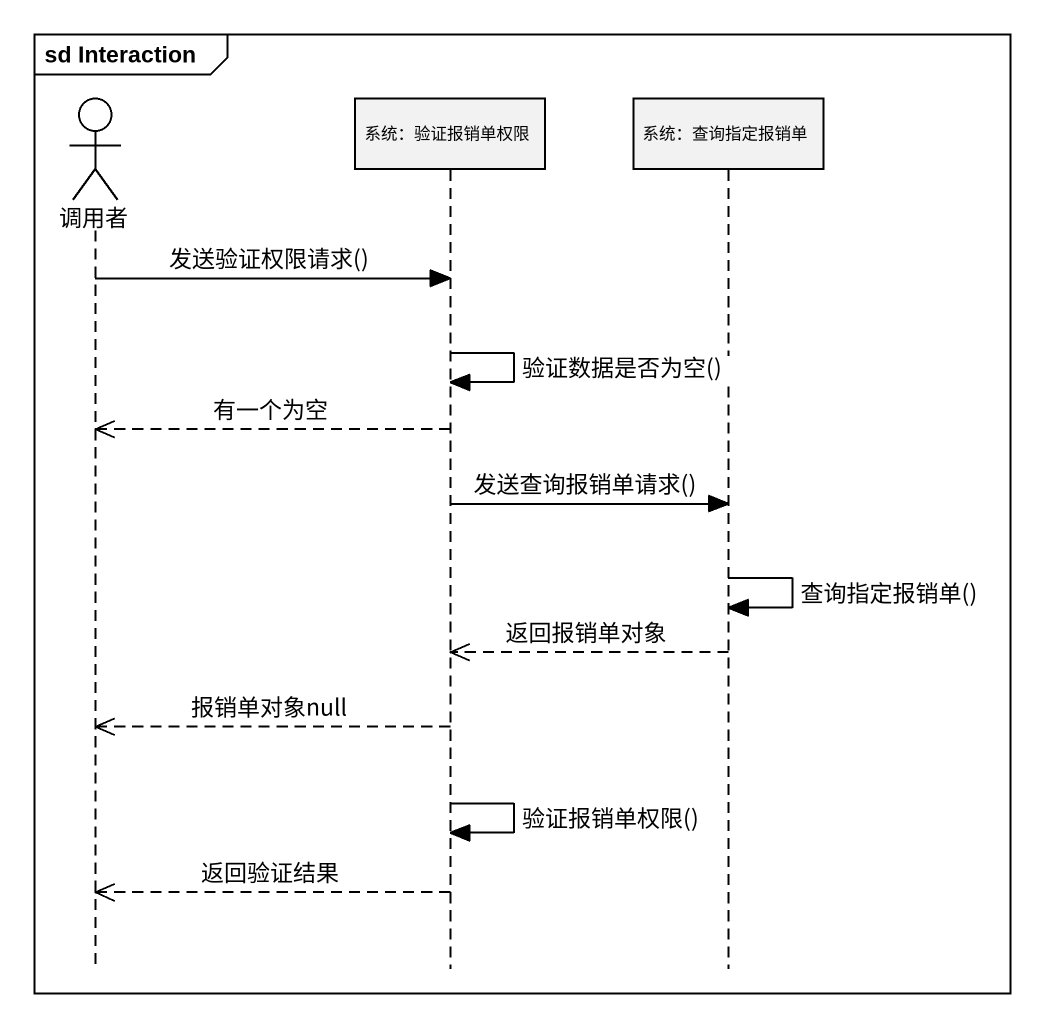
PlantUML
@startuml
mainframe sd Interaction
hide footbox
actor 调用者
participant "系统：验证报销单权限" as 系统_验证报销单权限
participant "系统：查询指定报销单" as 系统_查询指定报销单

调用者 -> 系统_验证报销单权限 : 发送验证权限请求()
系统_验证报销单权限 -> 系统_验证报销单权限 : 验证数据是否为空()
系统_验证报销单权限 -->> 调用者 : 有一个为空
系统_验证报销单权限 -> 系统_查询指定报销单 : 发送查询报销单请求()
系统_查询指定报销单 -> 系统_查询指定报销单 : 查询指定报销单()
系统_查询指定报销单 -->> 系统_验证报销单权限 : 返回报销单对象
系统_验证报销单权限 -->> 调用者 : 报销单对象null
系统_验证报销单权限 -> 系统_验证报销单权限 : 验证报销单权限()
系统_验证报销单权限 -->> 调用者 : 返回验证结果
@enduml
